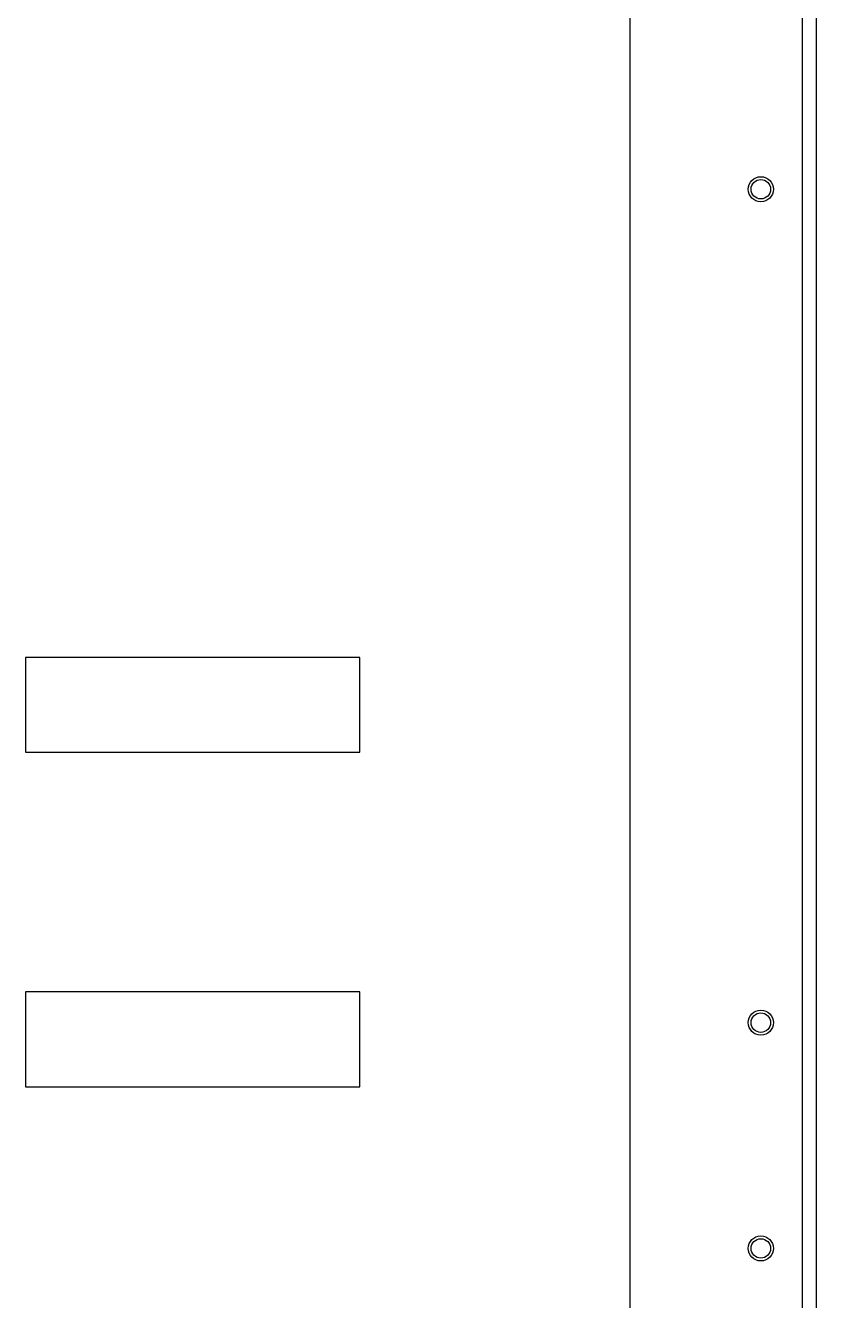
# Model space of a CAD drawing. Header units: millimetres. Extents: x 2355 to 9028, y 2010 to 7655.
# Drawn here: x 3125.6 to 3267.6, y 5020.8 to 5249.5 of the extents above; entities that cross this region are included whole.
import ezdxf

# ---------------------------------------------------------------- set-up
doc = ezdxf.new("R2010")
doc.units = ezdxf.units.MM
doc.header["$LTSCALE"] = 739.2
doc.layers.add('ASSI', color=7, linetype='CONTINUOUS')
doc.layers.add('GEOM', color=7, linetype='CONTINUOUS')

msp = doc.modelspace()

# ---------------------------------------------------------------- linework, layer by layer
at = {"layer": 'ASSI', "linetype": 'Continuous'}
for centre, radius in [((3257.65, 5220.12), 2.25), ((3257.65, 5220.12), 1.75), ((3257.65, 5070.62), 2.25), ((3257.65, 5070.62), 1.75), ((3257.65, 5030.12), 2.25), ((3257.65, 5030.12), 1.75)]:
    msp.add_circle(centre, radius, dxfattribs=at)
at = {"layer": 'GEOM', "linetype": 'Continuous'}
for p, q in [((3265.15, 4895.92), (3265.15, 5684.62)), ((3267.65, 4895.92), (3267.65, 5675.62)), ((3234.15, 5671.73), (3234.15, 4891))]:
    msp.add_line(p, q, dxfattribs=at)
at = {"layer": 'GEOM', "color": 7, "linetype": 'Continuous'}
for p, q in [((3125.65, 5136.12), (3125.65, 5119.12)), ((3185.65, 5136.12), (3125.65, 5136.12)), ((3185.65, 5119.12), (3185.65, 5136.12)), ((3125.65, 5119.12), (3185.65, 5119.12)), ((3125.65, 5076.12), (3125.65, 5059.12)), ((3185.65, 5076.12), (3125.65, 5076.12)), ((3185.65, 5059.12), (3185.65, 5076.12)), ((3125.65, 5059.12), (3185.65, 5059.12))]:
    msp.add_line(p, q, dxfattribs=at)

doc.saveas('drawing.dxf')
